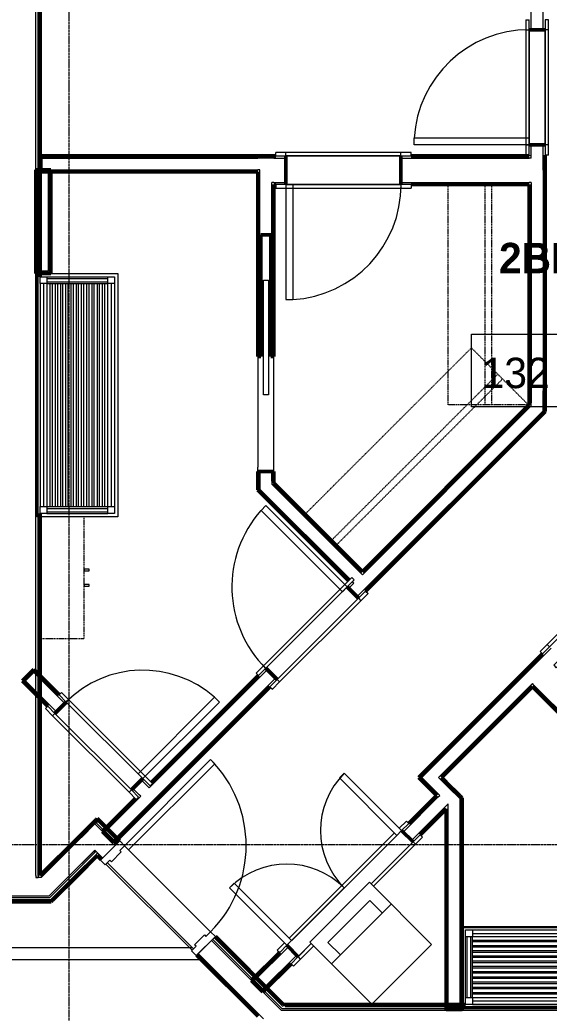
# Model space of a CAD drawing. Header units: inches. Extents: x -4218 to -1830, y 9767 to 12426.
# Drawn here: x -2514.9 to -2358.4, y 10417.4 to 10711.3 of the extents above; entities that cross this region are included whole.
import ezdxf

# ---------------------------------------------------------------- set-up
doc = ezdxf.new("R2010")
doc.units = ezdxf.units.IN
doc.header["$MEASUREMENT"] = 0
doc.linetypes.add('Dash', pattern=[0.25, 0.125, -0.125])
doc.linetypes.add('Grid Line 1_2_', pattern=[0.875, 0.5, -0.125, 0.125, -0.125])
for name, color, linetype, lineweight in [('0-1', 7, 'Continuous', 5), ('0-2', 10, 'Continuous', 9), ('A-AREA-IDEN', 2, 'Continuous', 9), ('A-DOOR-1', 10, 'Continuous', 9), ('A-DOOR-2', 50, 'Continuous', 20), ('A-DOOR-FRAM-1', 10, 'Continuous', 9), ('A-DOOR-FRAM-3', 50, 'Continuous', 20), ('A-FLOR-4', 192, 'Continuous', 9), ('A-WALL-1', 7, 'Continuous', 50), ('A-WALL-2', 250, 'Continuous', 13), ('A-WALL-3', 10, 'Continuous', 9), ('A-WALL-4', 252, 'Continuous', 9), ('A-WALL-5', 253, 'Continuous', 9), ('A-WALL-6', 254, 'Continuous', 9), ('A-WALL-7', 113, 'Continuous', 9), ('I-WALL-1', 7, 'Continuous', 50), ('I-WALL-2', 10, 'Continuous', 9), ('I-WALL-3', 252, 'Continuous', 9), ('I-WALL-4', 253, 'Continuous', 9), ('P-SANR-FIXT-1', 10, 'Continuous', 9), ('Q-CASE-1', 252, 'Continuous', 9), ('Q-CASE-2', 10, 'Continuous', 9), ('Q-CASE-3', 253, 'Continuous', 9), ('Q-CASE-4', 252, 'Dash', 9), ('Q-CASE-5', 10, 'Dash', 9), ('Q-CASE-HDLN-1', 10, 'Dash', 9), ('Q-CASE-HDLN-2', 252, 'Dash', 9), ('S-BEAM', 12, 'Continuous', 9), ('S-GRID-1', 1, 'Grid Line 1_2_', 9)]:
    doc.layers.add(name, color=color, linetype=linetype, lineweight=lineweight)
doc.styles.add('Century Gothic', font='ufonts.com_century-gothic.ttf', dxfattribs={"height": 9})
doc.styles.add('Century Gothic_B', font='GOTHICB.TTF', dxfattribs={"height": 9})

# ---------------------------------------------------------------- blocks, each defined once
blk = doc.blocks.new('Bath Vanity - Bath Vanity 72_-2551085-BACKGROUND - RCP - 1ST FLOOR')
at = {"layer": 'Q-CASE-1'}
for p, q in [((-35.26, -1), (-35.26, 0)), ((-35.26, 0), (36.74, 0)), ((36.74, -1), (36.74, -4.12))]:
    blk.add_line(p, q, dxfattribs=at)
at = {"layer": 'Q-CASE-2'}
for p, q in [((-35.26, -24), (-35.26, -1)), ((-34.26, -3), (-34.26, -1)), ((-34.26, -1), (-32.26, -1)), ((33.74, -1), (-32.26, -1)), ((-32.26, -1), (-32.26, -3)), ((33.74, -2), (-32.26, -2)), ((33.74, -3), (33.74, -1)), ((33.74, -1), (35.74, -1)), ((35.74, -1), (35.74, -3)), ((-34.26, -3), (-34.26, -21)), ((-32.26, -3), (-34.26, -3)), ((-33.76, -3), (-33.76, -21)), ((-32.76, -3), (-32.76, -21)), ((33.74, -3), (-32.26, -3)), ((-32.26, -3), (-32.26, -21)), ((-32.26, -4), (33.74, -4)), ((33.74, -4.55), (-32.26, -4.55)), ((-32.26, -5.55), (33.74, -5.55)), ((33.74, -3), (33.74, -21)), ((35.74, -3), (33.74, -3)), ((34.24, -3), (34.24, -21)), ((35.24, -3), (35.24, -21)), ((35.74, -3), (35.74, -21)), ((36.74, -4.12), (36.74, -24)), ((33.74, -6.09), (-32.26, -6.09)), ((-32.26, -7.09), (33.74, -7.09)), ((33.74, -7.64), (-32.26, -7.64)), ((-32.26, -8.64), (33.74, -8.64)), ((33.74, -9.18), (-32.26, -9.18)), ((-32.26, -10.18), (33.74, -10.18)), ((33.74, -10.73), (-32.26, -10.73)), ((-32.26, -11.73), (33.74, -11.73)), ((33.74, -12.27), (-32.26, -12.27)), ((-32.26, -13.27), (33.74, -13.27)), ((33.74, -13.82), (-32.26, -13.82)), ((-32.26, -14.82), (33.74, -14.82)), ((33.74, -15.36), (-32.26, -15.36)), ((-32.26, -16.36), (33.74, -16.36)), ((33.74, -16.91), (-32.26, -16.91)), ((-32.26, -17.91), (33.74, -17.91)), ((33.74, -18.45), (-32.26, -18.45)), ((-32.26, -19.45), (33.74, -19.45)), ((33.74, -20), (-32.26, -20)), ((-34.26, -23), (-34.26, -21)), ((-34.26, -21), (-32.26, -21)), ((-32.26, -23), (-34.26, -23)), ((-32.26, -21), (33.74, -21)), ((-32.26, -21), (-32.26, -23)), ((33.74, -22), (-32.26, -22)), ((33.74, -23), (-32.26, -23)), ((33.74, -23), (33.74, -21)), ((33.74, -21), (35.74, -21)), ((35.74, -23), (33.74, -23)), ((35.74, -21), (35.74, -23)), ((36.74, -24), (-35.26, -24))]:
    blk.add_line(p, q, dxfattribs=at)
at = {"layer": 'Q-CASE-3'}
blk.add_line((36.74, 0), (36.74, -1), dxfattribs=at)
blk = doc.blocks.new('POCKET - FLUSH - 2-10 x 6-8-2882530-BACKGROUND - RCP - 1ST FLOOR')
at = {"layer": 'A-DOOR-2'}
for p, q in [((-39.67, -0.75), (-39.67, 0.75)), ((-39.67, 0.75), (-5.67, 0.75)), ((-5.67, 0.75), (-5.67, -0.75)), ((-5.67, -0.75), (-39.67, -0.75))]:
    blk.add_line(p, q, dxfattribs=at)
blk = doc.blocks.new('SWING - SINGLE - FLUSH - 2-10 x 6-8 - PRIVACY-3199407-BACKGROUND - RCP - 1ST FLOOR')
at = {"layer": 'A-DOOR-1'}
blk.add_arc((17, 2.37), 34.07, 93.3657, 180, dxfattribs=at)
at = {"layer": 'A-DOOR-2'}
for p, q in [((15, 2.37), (15, 36.38)), ((17, 36.38), (15, 36.38)), ((17, 2.37), (17, 36.38)), ((17, 2.37), (15, 2.37))]:
    blk.add_line(p, q, dxfattribs=at)
at = {"layer": 'A-DOOR-FRAM-1'}
for p, q in [((-17, 3.37), (-20, 3.37)), ((-20, 2.37), (-20, 3.37)), ((17, 3.37), (-17, 3.37)), ((-17, 2.37), (-17, 3.37)), ((20, 3.37), (17, 3.37)), ((17, 2.37), (17, 3.37)), ((20, 2.37), (20, 3.37)), ((-20, 2.37), (-17, 2.37)), ((-17, 2.37), (17, 2.37)), ((17, 2.37), (20, 2.37)), ((-17, -2.38), (-20, -2.38)), ((-20, -2.38), (-20, -3.38)), ((17, -2.38), (-17, -2.38)), ((-17, -2.38), (-17, -3.38)), ((20, -2.38), (17, -2.38)), ((17, -2.38), (17, -3.38)), ((20, -2.38), (20, -3.38)), ((-20, -3.38), (-17, -3.38)), ((-17, -3.38), (17, -3.38)), ((17, -3.38), (20, -3.38))]:
    blk.add_line(p, q, dxfattribs=at)
blk = doc.blocks.new('OD_CW_Closet - OD_CW_Closet-3130101-BACKGROUND - RCP - 1ST FLOOR')
at = {"layer": 'Q-CASE-HDLN-1'}
for p, q in [((0.74, -23.99), (0.74, 0)), ((0.74, 0), (65.91, 0)), ((0.74, -11), (65.91, -11)), ((0.74, -13), (65.91, -13))]:
    blk.add_line(p, q, dxfattribs=at)
at = {"layer": 'Q-CASE-HDLN-2'}
for p, q in [((65.91, 0), (65.91, -24)), ((65.91, -24), (0.75, -24))]:
    blk.add_line(p, q, dxfattribs=at)
blk = doc.blocks.new('OD_CW_Closet - OD_CW_Closet-2625492-BACKGROUND - RCP - 1ST FLOOR')
at = {"layer": 'Q-CASE-HDLN-1'}
for p, q in [((0.74, 0), (70.36, 0)), ((70.36, 0), (70.36, -24)), ((0.74, -11), (70.36, -11)), ((0.74, -13), (70.36, -13))]:
    blk.add_line(p, q, dxfattribs=at)
at = {"layer": 'Q-CASE-HDLN-2'}
for p, q in [((0.74, -24), (0.74, 0)), ((70.36, -24), (0.74, -24))]:
    blk.add_line(p, q, dxfattribs=at)
blk = doc.blocks.new('SWING - SINGLE - FLUSH - 2-8 x 6-8 - PASSAGE-V8-BACKGROUND - RCP - 1ST FLOOR')
at = {"layer": 'A-DOOR-1'}
blk.add_arc((16, 2.37), 32.07, 93.5759, 180, dxfattribs=at)
at = {"layer": 'A-DOOR-2'}
for p, q in [((14, 2.37), (14, 34.38)), ((16, 34.38), (14, 34.38)), ((16, 2.37), (16, 34.38)), ((16, 2.37), (14, 2.37))]:
    blk.add_line(p, q, dxfattribs=at)
at = {"layer": 'A-DOOR-FRAM-1'}
for p, q in [((-16, 3.37), (-19, 3.37)), ((-19, 2.37), (-19, 3.37)), ((16, 3.37), (-16, 3.37)), ((-16, 2.37), (-16, 3.37)), ((19, 3.37), (16, 3.37)), ((16, 2.37), (16, 3.37)), ((19, 2.37), (19, 3.37)), ((-19, 2.37), (-16, 2.37)), ((-16, 2.37), (16, 2.37)), ((16, 2.37), (19, 2.37)), ((-16, -2.38), (-19, -2.38)), ((-19, -2.38), (-19, -3.38)), ((16, -2.38), (-16, -2.38)), ((-16, -2.38), (-16, -3.38)), ((19, -2.38), (16, -2.38)), ((16, -2.38), (16, -3.38)), ((19, -2.38), (19, -3.38)), ((-19, -3.38), (-16, -3.38)), ((-16, -3.38), (16, -3.38)), ((16, -3.38), (19, -3.38))]:
    blk.add_line(p, q, dxfattribs=at)
blk = doc.blocks.new('SWING - SINGLE - FLUSH - 2-10 x 6-8 - PRIVACY-3199420-BACKGROUND - RCP - 1ST FLOOR')
at = {"layer": 'A-DOOR-1'}
blk.add_arc((17, 4.25), 34.07, 93.3657, 180, dxfattribs=at)
at = {"layer": 'A-DOOR-2'}
for p, q in [((15, 4.25), (15, 38.26)), ((17, 38.26), (15, 38.26)), ((17, 4.25), (17, 38.26)), ((17, 4.25), (15, 4.25))]:
    blk.add_line(p, q, dxfattribs=at)
at = {"layer": 'A-DOOR-FRAM-1'}
for p, q in [((-17, 5.25), (-20, 5.25)), ((-20, 4.25), (-20, 5.25)), ((-20, 4.25), (-17, 4.25)), ((17, 5.25), (-17, 5.25)), ((-17, 4.25), (-17, 5.25)), ((-17, 4.25), (17, 4.25)), ((20, 5.25), (17, 5.25)), ((17, 4.25), (17, 5.25)), ((17, 4.25), (20, 4.25)), ((20, 4.25), (20, 5.25)), ((-17, -4.25), (-20, -4.25)), ((-20, -4.25), (-20, -5.25)), ((-20, -5.25), (-17, -5.25)), ((17, -4.25), (-17, -4.25)), ((-17, -4.25), (-17, -5.25)), ((-17, -5.25), (17, -5.25)), ((20, -4.25), (17, -4.25)), ((17, -4.25), (17, -5.25)), ((17, -5.25), (20, -5.25)), ((20, -4.25), (20, -5.25))]:
    blk.add_line(p, q, dxfattribs=at)
blk = doc.blocks.new('Stacked Washer and Dryer - 26_x25_ - Private-1352637-BACKGROUND - RCP - 1ST FLOOR')
at = {"layer": 'P-SANR-FIXT-1'}
for p, q in [((26, 12.5), (0, 12.5)), ((0, -12.5), (0, 12.5)), ((16.90625, 12.5), (16.90625, -12.5)), ((26, 12.5), (26, -12.5)), ((16.90625, 8.75), (22.09375, 8.75)), ((22.09375, 8.75), (22.09375, -8.75)), ((22.09375, -8.75), (16.90625, -8.75)), ((0, -12.5), (26, -12.5))]:
    blk.add_line(p, q, dxfattribs=at)
blk = doc.blocks.new('SWING - DOUBLE - FLUSH - 4-0 x 6-8 - DUMMY-V35-BACKGROUND - RCP - 1ST FLOOR')
at = {"layer": 'A-DOOR-1'}
for p, q in [((-24, 3.37), (-27, 3.37)), ((-27, 3.37), (-27, 2.37)), ((-6.45, 3.37), (-24, 3.37)), ((-24, 3.37), (-24, 2.37)), ((24, 3.37), (18.55, 3.37)), ((27, 3.37), (24, 3.37)), ((24, 3.37), (24, 2.37)), ((27, 3.37), (27, 2.37)), ((-27, 2.37), (-24, 2.37)), ((-24, 2.37), (-6.45, 2.37)), ((18.55, 2.37), (24, 2.37)), ((24, 2.37), (27, 2.37)), ((-24, -2.38), (-27, -2.38)), ((-27, -3.38), (-27, -2.38)), ((-24, -3.38), (-24, -2.38)), ((22, -2.38), (-22, -2.38)), ((27, -2.38), (24, -2.38)), ((24, -3.38), (24, -2.38)), ((27, -3.38), (27, -2.38)), ((-27, -3.38), (-24, -3.38)), ((-22, -3.38), (22, -3.38)), ((24, -3.38), (27, -3.38))]:
    blk.add_line(p, q, dxfattribs=at)
for centre, start, end in [((-24, -2.38), 270, 0), ((24, -2.38), 180, 270)]:
    blk.add_arc(centre, 24, start, end, dxfattribs=at)
at = {"layer": 'A-DOOR-2'}
for p, q in [((-22, -2.38), (-24, -2.38)), ((-24, -2.38), (-24, -26.38)), ((-22, -26.38), (-22, -2.38)), ((22, -2.38), (24, -2.38)), ((22, -26.38), (22, -2.38)), ((24, -2.38), (24, -26.38)), ((-24, -26.38), (-22, -26.38)), ((24, -26.38), (22, -26.38))]:
    blk.add_line(p, q, dxfattribs=at)
blk = doc.blocks.new('SWING - SINGLE - FLUSH - 2-10 x 6-8 - PRIVACY-3199405-BACKGROUND - RCP - 1ST FLOOR')
at = {"layer": 'A-DOOR-1'}
blk.add_arc((17, -2.38), 34.07, 180, 266.6343, dxfattribs=at)
at = {"layer": 'A-DOOR-2'}
for p, q in [((15, -2.38), (15, -36.38)), ((17, -2.38), (15, -2.38)), ((17, -2.38), (17, -36.38)), ((17, -36.38), (15, -36.38))]:
    blk.add_line(p, q, dxfattribs=at)
at = {"layer": 'A-DOOR-FRAM-1'}
for p, q in [((-17, 3.37), (-20, 3.37)), ((-20, 3.37), (-20, 2.37)), ((-17, 3.37), (-17, 2.37)), ((17, 3.37), (-17, 3.37)), ((20, 3.37), (17, 3.37)), ((17, 3.37), (17, 2.37)), ((20, 3.37), (20, 2.37)), ((-20, 2.37), (-17, 2.37)), ((-17, 2.37), (17, 2.37)), ((17, 2.37), (20, 2.37)), ((-17, -2.38), (-20, -2.38)), ((-20, -3.38), (-20, -2.38)), ((-17, -3.38), (-17, -2.38)), ((17, -2.38), (-17, -2.38)), ((20, -2.38), (17, -2.38)), ((17, -3.38), (17, -2.38)), ((20, -3.38), (20, -2.38)), ((-20, -3.38), (-17, -3.38)), ((-17, -3.38), (17, -3.38)), ((17, -3.38), (20, -3.38))]:
    blk.add_line(p, q, dxfattribs=at)
blk = doc.blocks.new('Bath Vanity - Bath Vanity 48_-2551079-BACKGROUND - RCP - 1ST FLOOR')
at = {"layer": 'Q-CASE-1'}
for p, q in [((-23.26, -1), (-23.26, 0)), ((-23.26, 0), (24.74, 0)), ((24.74, -1), (24.74, -24))]:
    blk.add_line(p, q, dxfattribs=at)
at = {"layer": 'Q-CASE-2'}
for p, q in [((-23.26, -24), (-23.26, -1)), ((-22.26, -3), (-22.26, -1)), ((-22.26, -1), (-20.26, -1)), ((21.74, -1), (-20.26, -1)), ((-20.26, -1), (-20.26, -3)), ((21.74, -2), (-20.26, -2)), ((21.74, -3), (21.74, -1)), ((21.74, -1), (23.74, -1)), ((23.74, -1), (23.74, -3)), ((-22.26, -3), (-22.26, -21)), ((-20.26, -3), (-22.26, -3)), ((-21.76, -3), (-21.76, -21)), ((-20.76, -3), (-20.76, -21)), ((21.74, -3), (-20.26, -3)), ((-20.26, -3), (-20.26, -21)), ((-20.26, -4), (21.74, -4)), ((21.74, -4.55), (-20.26, -4.55)), ((-20.26, -5.55), (21.74, -5.55)), ((21.74, -3), (21.74, -21)), ((23.74, -3), (21.74, -3)), ((22.24, -3), (22.24, -21)), ((23.24, -3), (23.24, -21)), ((23.74, -3), (23.74, -21)), ((21.74, -6.09), (-20.26, -6.09)), ((-20.26, -7.09), (21.74, -7.09)), ((21.74, -7.64), (-20.26, -7.64)), ((-20.26, -8.64), (21.74, -8.64)), ((21.74, -9.18), (-20.26, -9.18)), ((-20.26, -10.18), (21.74, -10.18)), ((21.74, -10.73), (-20.26, -10.73)), ((-20.26, -11.73), (21.74, -11.73)), ((21.74, -12.27), (-20.26, -12.27)), ((-20.26, -13.27), (21.74, -13.27)), ((21.74, -13.82), (-20.26, -13.82)), ((-20.26, -14.82), (21.74, -14.82)), ((21.74, -15.36), (-20.26, -15.36)), ((-20.26, -16.36), (21.74, -16.36)), ((21.74, -16.91), (-20.26, -16.91)), ((-20.26, -17.91), (21.74, -17.91)), ((21.74, -18.45), (-20.26, -18.45)), ((-20.26, -19.45), (21.74, -19.45)), ((21.74, -20), (-20.26, -20)), ((-22.26, -23), (-22.26, -21)), ((-22.26, -21), (-20.26, -21)), ((-20.26, -23), (-22.26, -23)), ((-20.26, -21), (21.74, -21)), ((-20.26, -21), (-20.26, -23)), ((21.74, -22), (-20.26, -22)), ((21.74, -23), (-20.26, -23)), ((21.74, -23), (21.74, -21)), ((21.74, -21), (23.74, -21)), ((23.74, -23), (21.74, -23)), ((23.74, -21), (23.74, -23)), ((24.74, -24), (-23.26, -24))]:
    blk.add_line(p, q, dxfattribs=at)
at = {"layer": 'Q-CASE-3'}
blk.add_line((24.74, 0), (24.74, -1), dxfattribs=at)
blk = doc.blocks.new('300 Series Wall Hung Cabinet_326 - 36_-V87-BACKGROUND - RCP - 1ST FLOOR')
at = {"layer": 'Q-CASE-2'}
for p, q in [((-2.01, -13.19), (-2.5, -13.19)), ((-2.5, -13.19), (-2.5, -14.69)), ((-2.5, -14.69), (-2.01, -14.69)), ((-2.01, -14.69), (-2.01, -13.19)), ((2.49, -13.19), (2, -13.19)), ((2, -13.19), (2, -14.69)), ((2, -14.69), (2.49, -14.69)), ((2.49, -14.69), (2.49, -13.19))]:
    blk.add_line(p, q, dxfattribs=at)
at = {"layer": 'Q-CASE-4'}
blk.add_line((18, -0.19), (-18, -0.19), dxfattribs=at)
at = {"layer": 'Q-CASE-5'}
for p, q in [((-18, -0.19), (-18, -13.19)), ((-18, -13.19), (18, -13.19))]:
    blk.add_line(p, q, dxfattribs=at)
blk = doc.blocks.new('CTR - 1st Phase - Unit Layouts_rvt-1-BACKGROUND - RCP - 1ST FLOOR')
at = {"layer": 'A-WALL-1'}
for p, q in [((-2359.52, 10708.26), (-2364.27, 10708.26)), ((-2364.27, 10674.26), (-2359.52, 10674.26)), ((-2508.87, 10670.38), (-2508.87, 10671.01)), ((-2508.87, 10671.01), (-2444.5, 10671.01)), ((-2508.87, 10666.88), (-2508.87, 10670.38)), ((-2444.5, 10671.01), (-2440.37, 10671.01)), ((-2440.37, 10671.01), (-2439.75, 10671.01)), ((-2364.27, 10671.01), (-2364.27, 10671.26)), ((-2359.52, 10671.26), (-2359.52, 10666.76)), ((-2510.12, 10636.26), (-2510.12, 10666.88)), ((-2510.12, 10666.88), (-2509.87, 10666.88)), ((-2509.87, 10666.88), (-2506.37, 10666.88)), ((-2508.87, 10666.26), (-2508.87, 10666.88)), ((-2444.5, 10666.26), (-2508.87, 10666.26)), ((-2506.37, 10666.88), (-2505.75, 10666.88)), ((-2505.75, 10666.88), (-2505.75, 10636.26)), ((-2444.5, 10611.63), (-2444.5, 10666.26)), ((-2359.52, 10666.76), (-2359.52, 10602.1)), ((-2439.75, 10662.51), (-2439.75, 10611.63)), ((-2364.27, 10597.35), (-2364.27, 10662.51)), ((-2440.62, 10647.63), (-2443.62, 10647.63)), ((-2443.62, 10647.63), (-2443.62, 10611.63)), ((-2440.62, 10611.63), (-2440.62, 10647.63)), ((-2509.87, 10636.26), (-2510.12, 10636.26)), ((-2506.37, 10636.26), (-2509.87, 10636.26)), ((-2505.75, 10636.26), (-2506.37, 10636.26)), ((-2443.62, 10611.63), (-2444.5, 10611.63)), ((-2439.75, 10611.63), (-2440.62, 10611.63)), ((-2359.52, 10602.1), (-2359.52, 10596.27)), ((-2413.6, 10548.02), (-2364.27, 10597.35)), ((-2359.52, 10595.38), (-2412.63, 10542.27)), ((-2359.52, 10596.27), (-2359.52, 10595.38)), ((-2444.5, 10572.2), (-2444.5, 10577.63)), ((-2444.5, 10577.63), (-2443.22, 10577.63)), ((-2443.22, 10577.63), (-2439.75, 10577.63)), ((-2439.75, 10577.63), (-2439.75, 10574.16)), ((-2417.67, 10545.37), (-2444.5, 10572.2)), ((-2439.75, 10574.16), (-2413.6, 10548.02)), ((-2414.75, 10540.15), (-2418.11, 10543.51)), ((-2393.52, 10490.51), (-2360.35, 10523.68)), ((-2511.19, 10518.62), (-2510.75, 10519.06)), ((-2510.75, 10519.06), (-2503.26, 10511.57)), ((-2442.15, 10519.47), (-2438.8, 10516.11)), ((-2514.11, 10515.7), (-2513.67, 10516.15)), ((-2513.67, 10516.15), (-2511.19, 10518.62)), ((-2475.95, 10485.68), (-2444.28, 10517.35)), ((-2506.62, 10508.22), (-2514.11, 10515.7)), ((-2440.92, 10513.99), (-2487.09, 10467.82)), ((-2363.3, 10514.02), (-2390.17, 10487.15)), ((-2501.14, 10509.45), (-2504.5, 10506.09)), ((-2396.44, 10487.59), (-2393.52, 10490.51)), ((-2481.87, 10483.47), (-2478.51, 10486.83)), ((-2396.88, 10487.15), (-2396.44, 10487.59)), ((-2391.58, 10481.84), (-2396.88, 10487.15)), ((-2390.17, 10487.15), (-2388.81, 10485.79)), ((-2388.81, 10485.79), (-2384.69, 10481.67)), ((-2490.45, 10471.18), (-2480.72, 10480.9)), ((-2399.85, 10473.57), (-2391.58, 10481.84)), ((-2384.69, 10481.67), (-2384.06, 10481.04)), ((-2384.06, 10481.04), (-2384.06, 10418.54)), ((-2388.81, 10477.89), (-2396.5, 10470.21)), ((-2388.81, 10418.54), (-2388.81, 10477.89)), ((-2490.01, 10470.73), (-2490.45, 10471.18)), ((-2487.53, 10468.26), (-2490.01, 10470.73)), ((-2398.62, 10468.09), (-2401.98, 10471.44)), ((-2487.09, 10467.82), (-2487.53, 10468.26)), ((-2435.92, 10437.5), (-2432.56, 10434.14)), ((-2446.35, 10427.07), (-2438.04, 10435.38)), ((-2434.68, 10432.02), (-2442.99, 10423.71)), ((-2445.9, 10426.63), (-2446.35, 10427.07)), ((-2443.43, 10424.16), (-2445.9, 10426.63)), ((-2442.99, 10423.71), (-2443.43, 10424.16)), ((-2388.19, 10418.54), (-2388.81, 10418.54)), ((-2384.69, 10418.54), (-2388.19, 10418.54)), ((-2384.06, 10418.54), (-2384.69, 10418.54))]:
    blk.add_line(p, q, dxfattribs=at)
at = {"layer": 'A-WALL-2'}
for p, q in [((-2363.65, 10708.26), (-2363.65, 10813.86)), ((-2360.15, 10708.26), (-2360.15, 10813.86)), ((-2363.65, 10670.38), (-2363.65, 10674.26)), ((-2360.15, 10666.76), (-2360.15, 10674.26)), ((-2508.25, 10666.88), (-2508.25, 10670.38)), ((-2508.25, 10670.38), (-2444.5, 10670.38)), ((-2443.87, 10670.38), (-2444.5, 10670.38)), ((-2440.37, 10670.38), (-2443.87, 10670.38)), ((-2439.75, 10670.38), (-2440.37, 10670.38)), ((-2439.75, 10670.38), (-2436.2, 10670.38)), ((-2402.2, 10670.38), (-2364.27, 10670.38)), ((-2363.65, 10670.38), (-2364.27, 10670.38)), ((-2509.87, 10666.88), (-2509.87, 10666.26)), ((-2509.87, 10666.26), (-2509.87, 10666.88)), ((-2509.87, 10666.26), (-2506.37, 10666.26)), ((-2509.87, 10636.88), (-2509.87, 10666.26)), ((-2508.25, 10666.88), (-2444.5, 10666.88)), ((-2506.37, 10636.88), (-2506.37, 10666.26)), ((-2443.87, 10666.88), (-2444.5, 10666.88)), ((-2443.87, 10611.63), (-2443.87, 10666.88)), ((-2360.15, 10666.76), (-2360.15, 10601.48)), ((-2440.37, 10611.63), (-2440.37, 10663.13)), ((-2439.75, 10663.13), (-2440.37, 10663.13)), ((-2439.75, 10663.13), (-2436.2, 10663.13)), ((-2402.2, 10663.13), (-2364.27, 10663.13)), ((-2363.65, 10663.13), (-2364.27, 10663.13)), ((-2363.65, 10663.13), (-2363.65, 10597.98)), ((-2509.87, 10636.88), (-2509.87, 10636.26)), ((-2506.37, 10636.88), (-2509.87, 10636.88)), ((-2509.87, 10636.26), (-2509.87, 10636.88)), ((-2360.15, 10600.59), (-2360.15, 10601.48)), ((-2360.15, 10595.64), (-2360.15, 10600.59)), ((-2415.2, 10540.6), (-2360.15, 10595.64)), ((-2413.6, 10547.14), (-2363.65, 10597.09)), ((-2363.65, 10597.09), (-2363.65, 10597.98)), ((-2443.87, 10577.63), (-2443.87, 10577.41)), ((-2440.37, 10574.79), (-2440.37, 10577.63)), ((-2443.87, 10577.41), (-2443.87, 10572.46)), ((-2440.37, 10574.79), (-2440.37, 10573.91)), ((-2417.23, 10545.81), (-2443.87, 10572.46)), ((-2414.05, 10547.58), (-2440.37, 10573.91)), ((-2413.6, 10547.14), (-2414.05, 10547.58)), ((-2417.67, 10543.07), (-2416.08, 10544.66)), ((-2416.08, 10544.66), (-2416.52, 10545.1)), ((-2393.08, 10490.06), (-2357.78, 10525.36)), ((-2476.66, 10484.09), (-2441.71, 10519.03)), ((-2513.22, 10515.7), (-2510.75, 10518.18)), ((-2510.75, 10518.18), (-2501.58, 10509.01)), ((-2487.09, 10468.7), (-2439.24, 10516.55)), ((-2513.22, 10515.7), (-2504.06, 10506.54)), ((-2390.61, 10487.59), (-2363.3, 10514.9)), ((-2362.85, 10514.46), (-2363.3, 10514.9)), ((-2362.85, 10514.46), (-2334.61, 10486.21)), ((-2393.52, 10489.62), (-2396, 10487.15)), ((-2393.08, 10490.06), (-2393.52, 10489.62)), ((-2396, 10487.15), (-2390.69, 10481.84)), ((-2390.61, 10487.59), (-2391.05, 10487.15)), ((-2391.05, 10487.15), (-2388.81, 10484.91)), ((-2481.43, 10483.91), (-2479.57, 10482.05)), ((-2478.95, 10486.38), (-2477.1, 10484.53)), ((-2476.66, 10484.09), (-2477.1, 10484.53)), ((-2388.19, 10484.29), (-2388.81, 10484.91)), ((-2384.69, 10480.79), (-2388.19, 10484.29)), ((-2489.56, 10471.18), (-2479.13, 10481.61)), ((-2479.13, 10481.61), (-2479.57, 10482.05)), ((-2401.53, 10471), (-2391.14, 10481.4)), ((-2391.14, 10481.4), (-2390.69, 10481.84)), ((-2384.69, 10475.84), (-2384.69, 10480.79)), ((-2399.06, 10468.53), (-2388.81, 10478.77)), ((-2388.81, 10478.77), (-2388.22, 10479.37)), ((-2388.19, 10479.34), (-2388.22, 10479.37)), ((-2388.19, 10463.56), (-2388.19, 10479.34)), ((-2384.69, 10460.06), (-2384.69, 10475.84)), ((-2487.09, 10468.7), (-2489.56, 10471.18)), ((-2388.19, 10419.16), (-2388.19, 10463.56)), ((-2384.69, 10419.16), (-2384.69, 10460.06)), ((-2445.46, 10427.07), (-2435.47, 10437.06)), ((-2442.99, 10424.6), (-2433, 10434.59)), ((-2442.99, 10424.6), (-2445.46, 10427.07)), ((-2384.69, 10419.16), (-2388.19, 10419.16))]:
    blk.add_line(p, q, dxfattribs=at)
at = {"layer": 'A-WALL-3'}
for p, q in [((-2364.27, 10708.26), (-2364.27, 10674.26)), ((-2359.52, 10674.26), (-2359.52, 10708.26)), ((-2444.5, 10611.63), (-2444.5, 10578.91)), ((-2439.75, 10577.63), (-2439.75, 10611.63)), ((-2444.5, 10577.63), (-2444.5, 10578.91)), ((-2418.11, 10543.51), (-2442.15, 10519.47)), ((-2438.8, 10516.11), (-2414.75, 10540.15)), ((-2478.51, 10486.83), (-2501.14, 10509.45)), ((-2504.5, 10506.09), (-2481.87, 10483.47)), ((-2403.39, 10470.03), (-2434.5, 10438.92)), ((-2411.03, 10455.67), (-2398.62, 10468.09)), ((-2432.56, 10434.14), (-2428.71, 10438))]:
    blk.add_line(p, q, dxfattribs=at)
at = {"layer": 'A-WALL-4'}
for p, q in [((-2364.27, 10708.26), (-2359.52, 10708.26)), ((-2359.52, 10674.26), (-2364.27, 10674.26)), ((-2505.75, 10666.26), (-2505.75, 10636.26)), ((-2443.62, 10647.63), (-2440.62, 10647.63)), ((-2443.62, 10611.63), (-2443.62, 10647.63)), ((-2440.62, 10647.63), (-2440.62, 10611.63)), ((-2444.5, 10611.63), (-2443.62, 10611.63)), ((-2440.62, 10611.63), (-2439.75, 10611.63)), ((-2443.22, 10577.63), (-2444.5, 10577.63)), ((-2439.75, 10577.63), (-2443.22, 10577.63)), ((-2414.75, 10540.15), (-2418.11, 10543.51)), ((-2438.8, 10516.11), (-2442.15, 10519.47)), ((-2504.5, 10506.09), (-2501.14, 10509.45)), ((-2481.87, 10483.47), (-2478.51, 10486.83)), ((-2401.98, 10471.44), (-2398.62, 10468.09)), ((-2435.92, 10437.5), (-2432.56, 10434.14))]:
    blk.add_line(p, q, dxfattribs=at)
at = {"layer": 'A-WALL-5'}
for p, q in [((-2510.12, 10666.88), (-2508.87, 10666.88)), ((-2505.75, 10666.86), (-2505.75, 10666.26)), ((-2510.12, 10636.26), (-2509.87, 10636.26))]:
    blk.add_line(p, q, dxfattribs=at)
at = {"layer": 'A-WALL-6'}
for p, q in [((-2510.12, 10636.26), (-2510.12, 10666.88)), ((-2508.87, 10666.88), (-2505.75, 10666.88))]:
    blk.add_line(p, q, dxfattribs=at)
at = {"layer": 'A-WALL-7'}
for p, q in [((-2384.06, 10420.04), (-2384.06, 10442.79)), ((-2384.06, 10442.79), (-2336.06, 10442.79)), ((-2383.06, 10420.04), (-2384.06, 10420.04)), ((-2337.06, 10420.04), (-2383.06, 10420.04))]:
    blk.add_line(p, q, dxfattribs=at)
at = {"layer": 'I-WALL-1'}
for p, q in [((-2439.75, 10671.01), (-2439.2, 10671.01)), ((-2436.2, 10671.01), (-2436.2, 10662.51)), ((-2402.2, 10662.51), (-2402.2, 10671.01)), ((-2399.2, 10671.01), (-2364.27, 10671.01)), ((-2439.2, 10662.51), (-2439.75, 10662.51)), ((-2364.27, 10662.51), (-2399.2, 10662.51)), ((-2334.86, 10485.59), (-2363.3, 10514.02))]:
    blk.add_line(p, q, dxfattribs=at)
at = {"layer": 'I-WALL-2'}
for p, q in [((-2402.2, 10671.01), (-2436.2, 10671.01)), ((-2436.2, 10662.51), (-2402.2, 10662.51))]:
    blk.add_line(p, q, dxfattribs=at)
at = {"layer": 'I-WALL-3'}
for p, q in [((-2436.2, 10662.51), (-2436.2, 10671.01)), ((-2402.2, 10662.51), (-2402.2, 10671.01))]:
    blk.add_line(p, q, dxfattribs=at)
at = {"layer": '0-2'}
for name, p, rotation in [('SWING - SINGLE - FLUSH - 2-10 x 6-8 - PRIVACY-3199405-BACKGROUND - RCP - 1ST FLOOR', (-2361.9, 10691.26), 270.000000000003), ('SWING - SINGLE - FLUSH - 2-10 x 6-8 - PRIVACY-3199420-BACKGROUND - RCP - 1ST FLOOR', (-2419.2, 10666.76), 180), ('OD_CW_Closet - OD_CW_Closet-3130101-BACKGROUND - RCP - 1ST FLOOR', (-2388.27, 10596.6), 90.00000000000622), ('Bath Vanity - Bath Vanity 72_-2551085-BACKGROUND - RCP - 1ST FLOOR', (-2509.87, 10599.52), 90.00000000000512), ('POCKET - FLUSH - 2-10 x 6-8-2882530-BACKGROUND - RCP - 1ST FLOOR', (-2442.12, 10594.63), 269.9999999999986), ('OD_CW_Closet - OD_CW_Closet-2625492-BACKGROUND - RCP - 1ST FLOOR', (-2431.1, 10564.47), 45.00000000000642), ('SWING - SINGLE - FLUSH - 2-10 x 6-8 - PRIVACY-3199407-BACKGROUND - RCP - 1ST FLOOR', (-2428.45, 10529.81), 44.99999999999926), ('300 Series Wall Hung Cabinet_326 - 36_-V87-BACKGROUND - RCP - 1ST FLOOR', (-2509.06, 10546.26), 89.99999999999291), ('SWING - SINGLE - FLUSH - 2-10 x 6-8 - PRIVACY-3199407-BACKGROUND - RCP - 1ST FLOOR', (-2344.53, 10536.15), 225.0000000000069), ('SWING - SINGLE - FLUSH - 2-8 x 6-8 - PASSAGE-V8-BACKGROUND - RCP - 1ST FLOOR', (-2491.5, 10496.46), 314.9999999999924), ('SWING - DOUBLE - FLUSH - 4-0 x 6-8 - DUMMY-V35-BACKGROUND - RCP - 1ST FLOOR', (-2417.27, 10452.79), 225.0000000000071), ('Stacked Washer and Dryer - 26_x25_ - Private-1352637-BACKGROUND - RCP - 1ST FLOOR', (-2401.95, 10428.92), 134.9999999999963), ('Bath Vanity - Bath Vanity 48_-2551079-BACKGROUND - RCP - 1ST FLOOR', (-2359.33, 10419.04), 180)]:
    blk.add_blockref(name, p, dxfattribs=dict(at, rotation=rotation))
blk = doc.blocks.new('HOLLOW METAL - UNIT DOOR-2191977-BACKGROUND - RCP - 1ST FLOOR')
at = {"layer": 'A-DOOR-1'}
blk.add_arc((18, -4.125), 36, 180, 270, dxfattribs=at)
at = {"layer": 'A-DOOR-2'}
for p, q in [((16.25, -4.125), (18, -4.125)), ((16.25, -40.125), (16.25, -4.125)), ((18, -4.125), (18, -40.125)), ((18, -40.125), (16.25, -40.125))]:
    blk.add_line(p, q, dxfattribs=at)
at = {"layer": 'A-DOOR-FRAM-3'}
for p, q in [((-20, 3.875), (-18, 3.875)), ((-20, -4.125), (-20, 3.875)), ((-18, 3.875), (-18, 1.9375)), ((18, 3.875), (20, 3.875)), ((18, 1.9375), (18, 3.875)), ((20, 3.875), (20, -4.125)), ((-18, 1.9375), (-17.375, 1.9375)), ((-17.375, 1.9375), (-17.375, -2.1875)), ((17.375, 1.9375), (18, 1.9375)), ((17.375, -2.1875), (17.375, 1.9375)), ((-18, -2.1875), (-18, -4.125)), ((-17.375, -2.1875), (-18, -2.1875)), ((18, -2.1875), (17.375, -2.1875)), ((18, -4.125), (18, -2.1875)), ((-18, -4.125), (-20, -4.125)), ((20, -4.125), (18, -4.125))]:
    blk.add_line(p, q, dxfattribs=at)
blk = doc.blocks.new('CTR - 1st Phase - Common Walls_rvt-1-BACKGROUND - RCP - 1ST FLOOR')
at = {"layer": 'A-WALL-2'}
for p, q in [((-2510.12, 10458.16), (-2510.12, 10813.24)), ((-2509.5, 10458.16), (-2509.5, 10813.24)), ((-2492.69, 10473.42), (-2496.58, 10469.53)), ((-2492.34, 10473.77), (-2492.69, 10473.42)), ((-2492.69, 10473.42), (-2486.5, 10467.23)), ((-2491.9, 10474.21), (-2492.34, 10473.77)), ((-2492.34, 10473.77), (-2486.15, 10467.58)), ((-2491.9, 10474.21), (-2485.71, 10468.03)), ((-2497.02, 10469.09), (-2507.95, 10458.16)), ((-2496.58, 10469.53), (-2497.02, 10469.09)), ((-2493.13, 10465.2), (-2500.17, 10458.16)), ((-2492.78, 10464.84), (-2499.46, 10458.16)), ((-2492.34, 10464.4), (-2498.58, 10458.16)), ((-2492.69, 10465.64), (-2493.13, 10465.2)), ((-2492.34, 10465.29), (-2492.78, 10464.84)), ((-2492.69, 10465.64), (-2492.34, 10465.29)), ((-2492.34, 10465.29), (-2492.69, 10465.64)), ((-2492.34, 10465.29), (-2491.9, 10464.84)), ((-2491.9, 10464.84), (-2492.34, 10465.29)), ((-2491.9, 10464.84), (-2492.34, 10464.4)), ((-2491.9, 10464.84), (-2490.39, 10463.34)), ((-2510.12, 10458.16), (-2510.12, 10457.54)), ((-2510.12, 10457.54), (-2509.5, 10457.54)), ((-2509.5, 10457.54), (-2510.12, 10457.54)), ((-2509.5, 10458.16), (-2509.5, 10457.54)), ((-2508.57, 10457.54), (-2509.5, 10457.54)), ((-2508.57, 10457.54), (-2507.95, 10458.16)), ((-2506.29, 10452.04), (-2500.79, 10457.54)), ((-2505.59, 10452.04), (-2499.46, 10458.16)), ((-2505.2, 10451.54), (-2498.58, 10458.16)), ((-2500.79, 10457.54), (-2500.17, 10458.16)), ((-2506.29, 10452.04), (-2643.35, 10452.04)), ((-2506.09, 10451.54), (-2643.35, 10451.54)), ((-2506.09, 10451.54), (-2505.59, 10452.04)), ((-2505.83, 10450.91), (-2505.2, 10451.54)), ((-2505.83, 10450.91), (-2643.35, 10450.91)), ((-2457.42, 10439.74), (-2437.1, 10419.41)), ((-2458.22, 10438.95), (-2437.56, 10418.29)), ((-2457.87, 10439.3), (-2437.36, 10418.79)), ((-2462.11, 10435.06), (-2443.64, 10416.58)), ((-2436.39, 10419.41), (-2105.82, 10419.41)), ((-2437.56, 10418.29), (-2436.86, 10418.29)), ((-2437.36, 10418.79), (-2436.47, 10418.79)), ((-2436.86, 10418.29), (-2435.26, 10418.29)), ((-2436.47, 10418.79), (-2435.76, 10418.79)), ((-2435.76, 10418.79), (-2105.82, 10418.79)), ((-2435.26, 10418.29), (-2105.82, 10418.29))]:
    blk.add_line(p, q, dxfattribs=at)
at = {"layer": 'I-WALL-1'}
for p, q in [((-2508.87, 10813.24), (-2508.87, 10635.26)), ((-2508.87, 10565.26), (-2508.87, 10458.16)), ((-2492.34, 10474.66), (-2491.98, 10475.01)), ((-2491.98, 10475.01), (-2485.36, 10468.38)), ((-2497.46, 10469.53), (-2492.34, 10474.66)), ((-2508.83, 10458.16), (-2497.46, 10469.53)), ((-2491.98, 10464.05), (-2497.87, 10458.16)), ((-2490.84, 10462.9), (-2491.98, 10464.05)), ((-2508.87, 10458.16), (-2508.83, 10458.16)), ((-2497.87, 10458.16), (-2505.12, 10450.91)), ((-2505.62, 10450.41), (-2643.35, 10450.41)), ((-2505.12, 10450.91), (-2505.62, 10450.41)), ((-2457.07, 10440.1), (-2437.01, 10420.04)), ((-2444.43, 10416.5), (-2462.55, 10434.62)), ((-2437.01, 10420.04), (-2383.06, 10420.04))]:
    blk.add_line(p, q, dxfattribs=at)
at = {"layer": 'I-WALL-2'}
for p, q in [((-2458.49, 10441.51), (-2482.7, 10465.73)), ((-2489.42, 10461.49), (-2463.97, 10436.03))]:
    blk.add_line(p, q, dxfattribs=at)
at = {"layer": 'I-WALL-3'}
for p, q in [((-2491.98, 10464.05), (-2497.87, 10458.16)), ((-2490.84, 10462.9), (-2491.98, 10464.05)), ((-2463.97, 10436.03), (-2489.42, 10461.49)), ((-2505.62, 10450.41), (-2497.87, 10458.16)), ((-2505.62, 10450.41), (-2643.35, 10450.41)), ((-2444.43, 10416.5), (-2462.55, 10434.62))]:
    blk.add_line(p, q, dxfattribs=at)
at = {"layer": 'I-WALL-4'}
for p, q in [((-2485.36, 10468.38), (-2487.51, 10466.23)), ((-2457.07, 10440.1), (-2462.55, 10434.62))]:
    blk.add_line(p, q, dxfattribs=at)
at = {"layer": '0-2', "rotation": 134.9999999999939}
blk.add_blockref('HOLLOW METAL - UNIT DOOR-2191977-BACKGROUND - RCP - 1ST FLOOR', (-2474.13, 10451.32), dxfattribs=at)
blk = doc.blocks.new('Dimension Lumber - LVL - 3_5X5_5-V303-BACKGROUND - RCP - 1ST FLOOR')
at = {"layer": 'S-BEAM'}
for p, q in [((-87.92, 1.75), (-87.08, 1.75)), ((-87.08, 1.75), (87.92, 1.75)), ((-84.46, -1.75), (-83.58, -1.75)), ((-83.58, -1.75), (87.92, -1.75))]:
    blk.add_line(p, q, dxfattribs=at)

msp = doc.modelspace()

# ---------------------------------------------------------------- linework, layer by layer
at = {"layer": 'A-AREA-IDEN', "flags": 128}
msp.add_lwpolyline([(-2381.31, 10618.32), (-2289.82, 10618.32), (-2289.82, 10596.83), (-2381.31, 10596.83)], close=True, dxfattribs=at)
at = {"layer": 'A-FLOR-4'}
for p, q in [((-2492.69, 10465.64), (-2506.29, 10452.04)), ((-2490.39, 10463.34), (-2492.69, 10465.64)), ((-2463.52, 10436.47), (-2488.98, 10461.93)), ((-2506.29, 10452.04), (-2643.97, 10452.04)), ((-2442.84, 10415.79), (-2462.11, 10435.06))]:
    msp.add_line(p, q, dxfattribs=at)
at = {"layer": 'S-GRID-1'}
for p, q in [((-2500.32, 9836.18), (-2500.32, 12376.81)), ((-1830.2, 10467.19), (-4168.71, 10467.19))]:
    msp.add_line(p, q, dxfattribs=at)

# ---------------------------------------------------------------- block references
at = {"layer": '0-1'}
for name in ['CTR - 1st Phase - Unit Layouts_rvt-1-BACKGROUND - RCP - 1ST FLOOR', 'CTR - 1st Phase - Common Walls_rvt-1-BACKGROUND - RCP - 1ST FLOOR']:
    msp.add_blockref(name, (0, 0), dxfattribs=at)
at = {"layer": 'S-BEAM', "rotation": 180}
msp.add_blockref('Dimension Lumber - LVL - 3_5X5_5-V303-BACKGROUND - RCP - 1ST FLOOR', (-2548.25, 10434.99), dxfattribs=at)

# ---------------------------------------------------------------- texts
at = {"layer": 'A-AREA-IDEN', "char_height": 9, "attachment_point": 1}
for s, insert, width, style in [('2BD B - ADA', (-2373.19, 10645.3), 90.9, 'Century Gothic_B'), ('132 - (1087 SF)', (-2378.31, 10611.32), 103.323, 'Century Gothic')]:
    msp.add_mtext(s, dxfattribs=dict(at, insert=insert, width=width, style=style))

doc.saveas('drawing.dxf')
